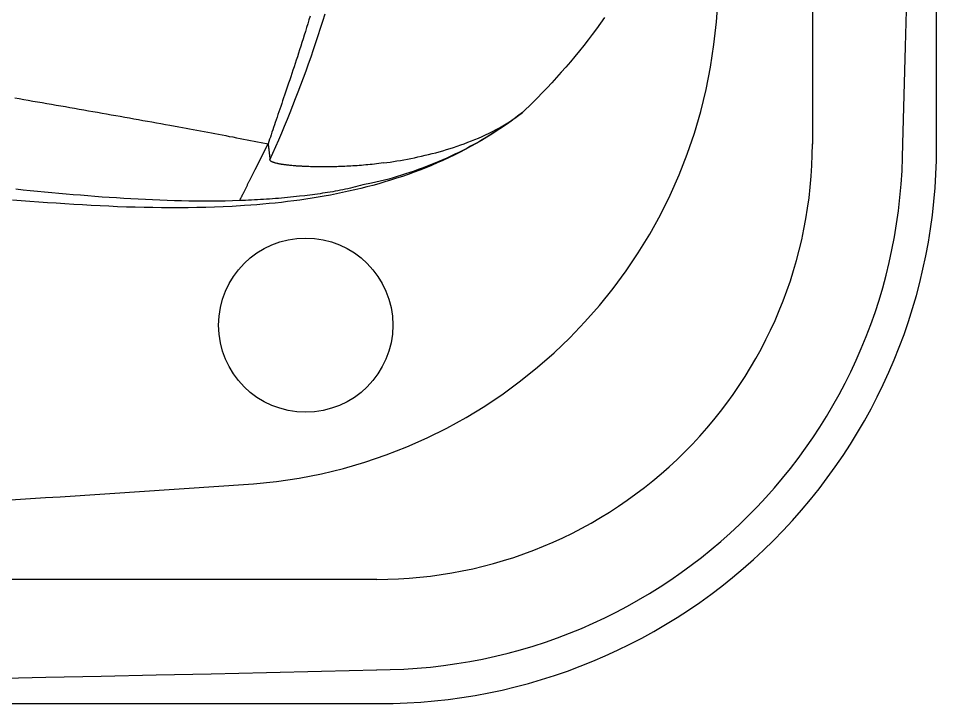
# Model space of a CAD drawing. Extents: x 938 to 1038, y 781 to 934.
# Drawn here: x 1018.21 to 1037.99, y 799.56 to 814.33 of the extents above; entities that cross this region are included whole.
import ezdxf

# ---------------------------------------------------------------- set-up
doc = ezdxf.new("R2010")
doc.units = 0
doc.header["$MEASUREMENT"] = 0
doc.layers.add('1', color=4, linetype='Continuous')

# ---------------------------------------------------------------- blocks, each defined once
blk = doc.blocks.new('VISTA')
at = {"layer": '1', "color": 3}
for p, q in [((97.436, 79.049), (97.436, 12.055)), ((88.056, 2.676), (57.2, 2.676))]:
    blk.add_line(p, q, dxfattribs=at)
at = {"layer": '1', "color": 3, "linetype": 'Continuous'}
blk.add_line((85.434, 11.503), (85.714, 12.06), dxfattribs=at)
at = {"layer": '1'}
blk.add_lwpolyline([(0, 79.111), (0, 12, 0.414214), (12, 0), (88.112, 0, 0.414214), (100.112, 12), (100.112, 79.111, 0.414214), (88.112, 91.111), (12, 91.111, 0.414214)], format="xyb", close=True, dxfattribs=at)
at = {"layer": '1', "color": 3, "linetype": 'Continuous'}
for points in [[(92.962, 14.781), (92.875, 14.658), (92.786, 14.537), (92.696, 14.416), (92.604, 14.296), (92.511, 14.177), (92.417, 14.06), (92.322, 13.943), (92.225, 13.827), (92.127, 13.713), (92.028, 13.599), (91.928, 13.487), (91.826, 13.376), (91.723, 13.266), (91.619, 13.157), (91.514, 13.049), (91.408, 12.942), (91.191, 12.732)], [(86.62, 14.812), (86.594, 14.728), (86.569, 14.645), (86.543, 14.563), (86.518, 14.481), (86.493, 14.4), (86.467, 14.32), (86.442, 14.241), (86.417, 14.163), (86.393, 14.086), (86.368, 14.01), (86.344, 13.934), (86.319, 13.86), (86.295, 13.787), (86.272, 13.714), (86.248, 13.643), (86.225, 13.573), (86.201, 13.503), (86.179, 13.435), (86.156, 13.368), (86.134, 13.301), (86.09, 13.172)], [(85.754, 11.712), (85.818, 11.856), (85.881, 12.001), (85.944, 12.147), (86.006, 12.293), (86.067, 12.44), (86.128, 12.587), (86.188, 12.735), (86.247, 12.883), (86.305, 13.032), (86.362, 13.181), (86.419, 13.331), (86.475, 13.481), (86.53, 13.632), (86.585, 13.783), (86.638, 13.935), (86.691, 14.088), (86.743, 14.24), (86.794, 14.393), (86.845, 14.547), (86.894, 14.701), (86.943, 14.856)], [(86.09, 13.172), (86.068, 13.109), (86.047, 13.046), (86.026, 12.985), (86.006, 12.924), (85.985, 12.864), (85.965, 12.805), (85.945, 12.746), (85.925, 12.688), (85.906, 12.631), (85.887, 12.575), (85.868, 12.52), (85.849, 12.466), (85.831, 12.412), (85.813, 12.359), (85.796, 12.307), (85.779, 12.256), (85.762, 12.205), (85.745, 12.156), (85.713, 12.06)], [(91.191, 12.732), (91.085, 12.651), (90.978, 12.571), (90.869, 12.493), (90.759, 12.417), (90.648, 12.343), (90.535, 12.27), (90.422, 12.2), (90.307, 12.131), (90.191, 12.064), (90.075, 11.999), (89.957, 11.935), (89.838, 11.874), (89.718, 11.814), (89.597, 11.756), (89.476, 11.7), (89.353, 11.646), (89.23, 11.594), (89.107, 11.543), (88.982, 11.494), (88.857, 11.447), (88.732, 11.401), (88.605, 11.358), (88.479, 11.316), (88.351, 11.275), (88.224, 11.237), (88.095, 11.199), (87.967, 11.164), (87.838, 11.13), (87.708, 11.097), (87.578, 11.066), (87.448, 11.037), (87.318, 11.008), (87.187, 10.982), (87.056, 10.956), (86.924, 10.932), (86.793, 10.909), (86.661, 10.888), (86.529, 10.867), (86.397, 10.848), (86.265, 10.83), (86.133, 10.814), (86.001, 10.798), (85.868, 10.784), (85.736, 10.77), (85.603, 10.758), (85.47, 10.747), (85.338, 10.736), (85.205, 10.727), (84.939, 10.711)], [(91.191, 12.732), (91.116, 12.674), (91.04, 12.617), (90.963, 12.561), (90.885, 12.506), (90.807, 12.451), (90.728, 12.398), (90.649, 12.345), (90.569, 12.294), (90.488, 12.243), (90.407, 12.194), (90.325, 12.145), (90.242, 12.098), (90.159, 12.051), (90.075, 12.006), (89.991, 11.961), (89.906, 11.918), (89.821, 11.875), (89.736, 11.834), (89.649, 11.793), (89.563, 11.753), (89.476, 11.715), (89.389, 11.677), (89.301, 11.641), (89.213, 11.605), (89.124, 11.57), (89.035, 11.536), (88.946, 11.504), (88.856, 11.472), (88.766, 11.441), (88.676, 11.41), (88.586, 11.381), (88.495, 11.353), (88.404, 11.326), (88.312, 11.3), (88.22, 11.276), (88.128, 11.252), (88.036, 11.231), (87.943, 11.211), (87.756, 11.176)], [(88.194, 11.646), (88.267, 11.656), (88.341, 11.667), (88.415, 11.678), (88.489, 11.69), (88.563, 11.703), (88.638, 11.716), (88.713, 11.73), (88.789, 11.745), (88.865, 11.76), (88.94, 11.776), (89.017, 11.793), (89.093, 11.811), (89.169, 11.829), (89.246, 11.848), (89.323, 11.868), (89.4, 11.889), (89.477, 11.911), (89.554, 11.934), (89.631, 11.957), (89.708, 11.982), (89.785, 12.008), (89.862, 12.034), (89.939, 12.062), (90.016, 12.091), (90.093, 12.121), (90.169, 12.152), (90.245, 12.184), (90.321, 12.218), (90.397, 12.253), (90.473, 12.289), (90.548, 12.327), (90.622, 12.366), (90.696, 12.406), (90.769, 12.448), (90.842, 12.491), (90.914, 12.536), (90.985, 12.583), (91.055, 12.631), (91.191, 12.732)], [(85.713, 12.06), (85.715, 12.05), (85.716, 12.041), (85.717, 12.032), (85.718, 12.022), (85.719, 12.013), (85.72, 12.003), (85.722, 11.994), (85.723, 11.984), (85.724, 11.975), (85.725, 11.965), (85.726, 11.955), (85.727, 11.946), (85.728, 11.936), (85.73, 11.926), (85.731, 11.916), (85.732, 11.906), (85.733, 11.896), (85.734, 11.886), (85.735, 11.876), (85.737, 11.866), (85.738, 11.855), (85.739, 11.845), (85.74, 11.835), (85.741, 11.825), (85.742, 11.814), (85.744, 11.804), (85.745, 11.794), (85.746, 11.784), (85.747, 11.773), (85.748, 11.763), (85.749, 11.753), (85.75, 11.743), (85.752, 11.732), (85.754, 11.712)], [(85.099, 10.835), (84.943, 10.83), (84.786, 10.826), (84.63, 10.824), (84.474, 10.823), (84.318, 10.823), (84.162, 10.823), (84.006, 10.825), (83.85, 10.828), (83.694, 10.832), (83.538, 10.837), (83.382, 10.842), (83.226, 10.849), (83.071, 10.856), (82.915, 10.864), (82.759, 10.873), (82.604, 10.882), (82.449, 10.892), (82.293, 10.902), (82.138, 10.913), (81.983, 10.925), (81.828, 10.937), (81.673, 10.95), (81.518, 10.963), (81.363, 10.976), (81.208, 10.99), (81.054, 11.004), (80.899, 11.019), (80.745, 11.033), (80.59, 11.048), (80.436, 11.064), (80.282, 11.079)], [(85.889, 11.64), (85.879, 11.643), (85.87, 11.645), (85.86, 11.648), (85.852, 11.651), (85.843, 11.653), (85.835, 11.656), (85.827, 11.659), (85.82, 11.661), (85.813, 11.664), (85.806, 11.667), (85.8, 11.67), (85.794, 11.673), (85.788, 11.676), (85.783, 11.679), (85.778, 11.681), (85.774, 11.684), (85.77, 11.687), (85.767, 11.69), (85.764, 11.693), (85.761, 11.697), (85.759, 11.7), (85.757, 11.703), (85.755, 11.706), (85.754, 11.712)], [(85.189, 11.014), (85.196, 11.028), (85.203, 11.042), (85.21, 11.056), (85.217, 11.07), (85.224, 11.084), (85.231, 11.098), (85.238, 11.112), (85.245, 11.126), (85.252, 11.139), (85.259, 11.153), (85.266, 11.167), (85.273, 11.181), (85.28, 11.195), (85.287, 11.209), (85.294, 11.223), (85.301, 11.237), (85.308, 11.251), (85.315, 11.265), (85.322, 11.279), (85.329, 11.293), (85.336, 11.307), (85.343, 11.321), (85.35, 11.335), (85.357, 11.349), (85.364, 11.363), (85.371, 11.377), (85.378, 11.391), (85.385, 11.405), (85.392, 11.419), (85.399, 11.433), (85.406, 11.447), (85.413, 11.461), (85.42, 11.475), (85.434, 11.503)], [(86.227, 11.59), (86.211, 11.591), (86.195, 11.593), (86.179, 11.594), (86.163, 11.596), (86.147, 11.598), (86.132, 11.6), (86.117, 11.601), (86.102, 11.603), (86.087, 11.605), (86.073, 11.607), (86.059, 11.609), (86.045, 11.611), (86.031, 11.613), (86.018, 11.615), (86.005, 11.617), (85.992, 11.619), (85.979, 11.622), (85.967, 11.624), (85.955, 11.626), (85.943, 11.628), (85.932, 11.631), (85.921, 11.633), (85.91, 11.635), (85.889, 11.64)], [(86.483, 11.572), (86.469, 11.573), (86.456, 11.573), (86.442, 11.574), (86.429, 11.575), (86.416, 11.576), (86.403, 11.576), (86.389, 11.577), (86.376, 11.578), (86.363, 11.579), (86.351, 11.58), (86.338, 11.581), (86.325, 11.581), (86.313, 11.582), (86.3, 11.583), (86.288, 11.584), (86.275, 11.585), (86.263, 11.586), (86.251, 11.587), (86.227, 11.59)], [(88.194, 11.646), (88.146, 11.64), (88.098, 11.634), (88.051, 11.628), (88.003, 11.622), (87.956, 11.617), (87.909, 11.612), (87.862, 11.608), (87.816, 11.603), (87.769, 11.599), (87.723, 11.595), (87.677, 11.591), (87.632, 11.588), (87.586, 11.585), (87.541, 11.582), (87.497, 11.579), (87.452, 11.576), (87.408, 11.574), (87.364, 11.572), (87.32, 11.57), (87.276, 11.568), (87.233, 11.567), (87.19, 11.566), (87.148, 11.565), (87.106, 11.564), (87.064, 11.563), (87.022, 11.562), (86.981, 11.562), (86.94, 11.562), (86.9, 11.562), (86.86, 11.562), (86.82, 11.562), (86.781, 11.563), (86.742, 11.563), (86.704, 11.564), (86.666, 11.565), (86.628, 11.566), (86.591, 11.567), (86.555, 11.569), (86.483, 11.572)], [(87.756, 11.176), (87.703, 11.159), (87.649, 11.144), (87.595, 11.13), (87.541, 11.116), (87.487, 11.103), (87.433, 11.091), (87.379, 11.079), (87.324, 11.068), (87.27, 11.058), (87.215, 11.048), (87.161, 11.038), (87.106, 11.028), (87.051, 11.019), (86.996, 11.01), (86.942, 11.002), (86.887, 10.993), (86.832, 10.985), (86.777, 10.977), (86.722, 10.97), (86.667, 10.962), (86.612, 10.955), (86.557, 10.948), (86.502, 10.941), (86.392, 10.928)], [(84.939, 10.711), (84.749, 10.702), (84.559, 10.694), (84.369, 10.688), (84.18, 10.684), (83.99, 10.681), (83.8, 10.68), (83.61, 10.68), (83.42, 10.681), (83.23, 10.684), (83.041, 10.687), (82.851, 10.692), (82.662, 10.698), (82.472, 10.705), (82.283, 10.713), (82.094, 10.722), (81.905, 10.732), (81.716, 10.742), (81.527, 10.753), (81.338, 10.765), (81.149, 10.777), (80.961, 10.79), (80.772, 10.804), (80.584, 10.818), (80.396, 10.832), (80.207, 10.847)], [(85.099, 10.835), (85.103, 10.844), (85.108, 10.853), (85.112, 10.862), (85.117, 10.871), (85.121, 10.879), (85.126, 10.888), (85.13, 10.897), (85.135, 10.906), (85.139, 10.915), (85.144, 10.924), (85.148, 10.933), (85.153, 10.942), (85.157, 10.951), (85.162, 10.96), (85.166, 10.969), (85.171, 10.978), (85.175, 10.987), (85.18, 10.996), (85.189, 11.014)], [(86.392, 10.928), (86.327, 10.921), (86.263, 10.914), (86.198, 10.907), (86.134, 10.901), (86.069, 10.895), (86.004, 10.889), (85.94, 10.884), (85.875, 10.878), (85.811, 10.873), (85.746, 10.869), (85.681, 10.864), (85.617, 10.86), (85.552, 10.856), (85.487, 10.852), (85.422, 10.849), (85.358, 10.846), (85.293, 10.842), (85.228, 10.84), (85.099, 10.835)]]:
    blk.add_lwpolyline(points, dxfattribs=at)
at = {"layer": '1', "color": 2}
for points in [[(80.26, 13.048), (80.355, 13.032), (80.451, 13.015), (80.548, 12.998), (80.646, 12.981), (80.849, 12.946)], [(80.849, 12.946), (80.949, 12.929), (81.049, 12.912), (81.148, 12.894), (81.248, 12.877), (81.347, 12.86), (81.446, 12.842), (81.545, 12.825), (81.644, 12.808), (81.743, 12.79), (81.842, 12.773), (81.941, 12.756), (82.039, 12.738), (82.138, 12.721), (82.236, 12.703), (82.334, 12.686), (82.432, 12.668), (82.53, 12.651), (82.627, 12.634), (82.725, 12.616), (82.822, 12.599), (82.919, 12.581), (83.017, 12.564), (83.114, 12.546), (83.21, 12.529), (83.307, 12.511), (83.403, 12.494), (83.5, 12.476), (83.596, 12.459), (83.788, 12.424)], [(83.788, 12.424), (83.866, 12.409), (83.945, 12.395), (84.023, 12.38), (84.102, 12.366), (84.18, 12.351), (84.258, 12.337), (84.336, 12.322), (84.414, 12.308), (84.491, 12.293), (84.569, 12.279), (84.646, 12.264), (84.723, 12.25), (84.801, 12.235), (84.878, 12.22), (84.954, 12.206), (85.031, 12.191), (85.108, 12.177), (85.184, 12.162), (85.26, 12.147), (85.336, 12.133), (85.412, 12.118), (85.488, 12.104), (85.563, 12.089), (85.713, 12.06)]]:
    blk.add_lwpolyline(points, dxfattribs=at)
at = {"layer": '1', "color": 3}
blk.add_circle((86.523, 8.153), 1.876, dxfattribs=at)
for centre, radius, start, end in [((-1069.4, 45.555), 1169.262, 358.358434, 1.641486), ((88.045, 12.067), 11.337, 270.0322, 359.9624), ((88.057, 12.055), 9.379, 269.9957, 0.0042), ((50.056, 1501.961), 1501.711, 268.550231, 271.449827)]:
    blk.add_arc(centre, radius, start, end, dxfattribs=at)
at = {"layer": '1', "color": 2}
for centre, radius, start, end in [((-279.942, 45.555), 376.577, 355.29864, 4.70142), ((84.52, 15.584), 10.885, 274.6365, 355.2881), ((49.097, 519.721), 516.264, 271.75283, 274.03218)]:
    blk.add_arc(centre, radius, start, end, dxfattribs=at)

msp = doc.modelspace()

# ---------------------------------------------------------------- block references
at = {"layer": '1'}
msp.add_blockref('VISTA', (937.877, 799.564), dxfattribs=at)

doc.saveas('drawing.dxf')
